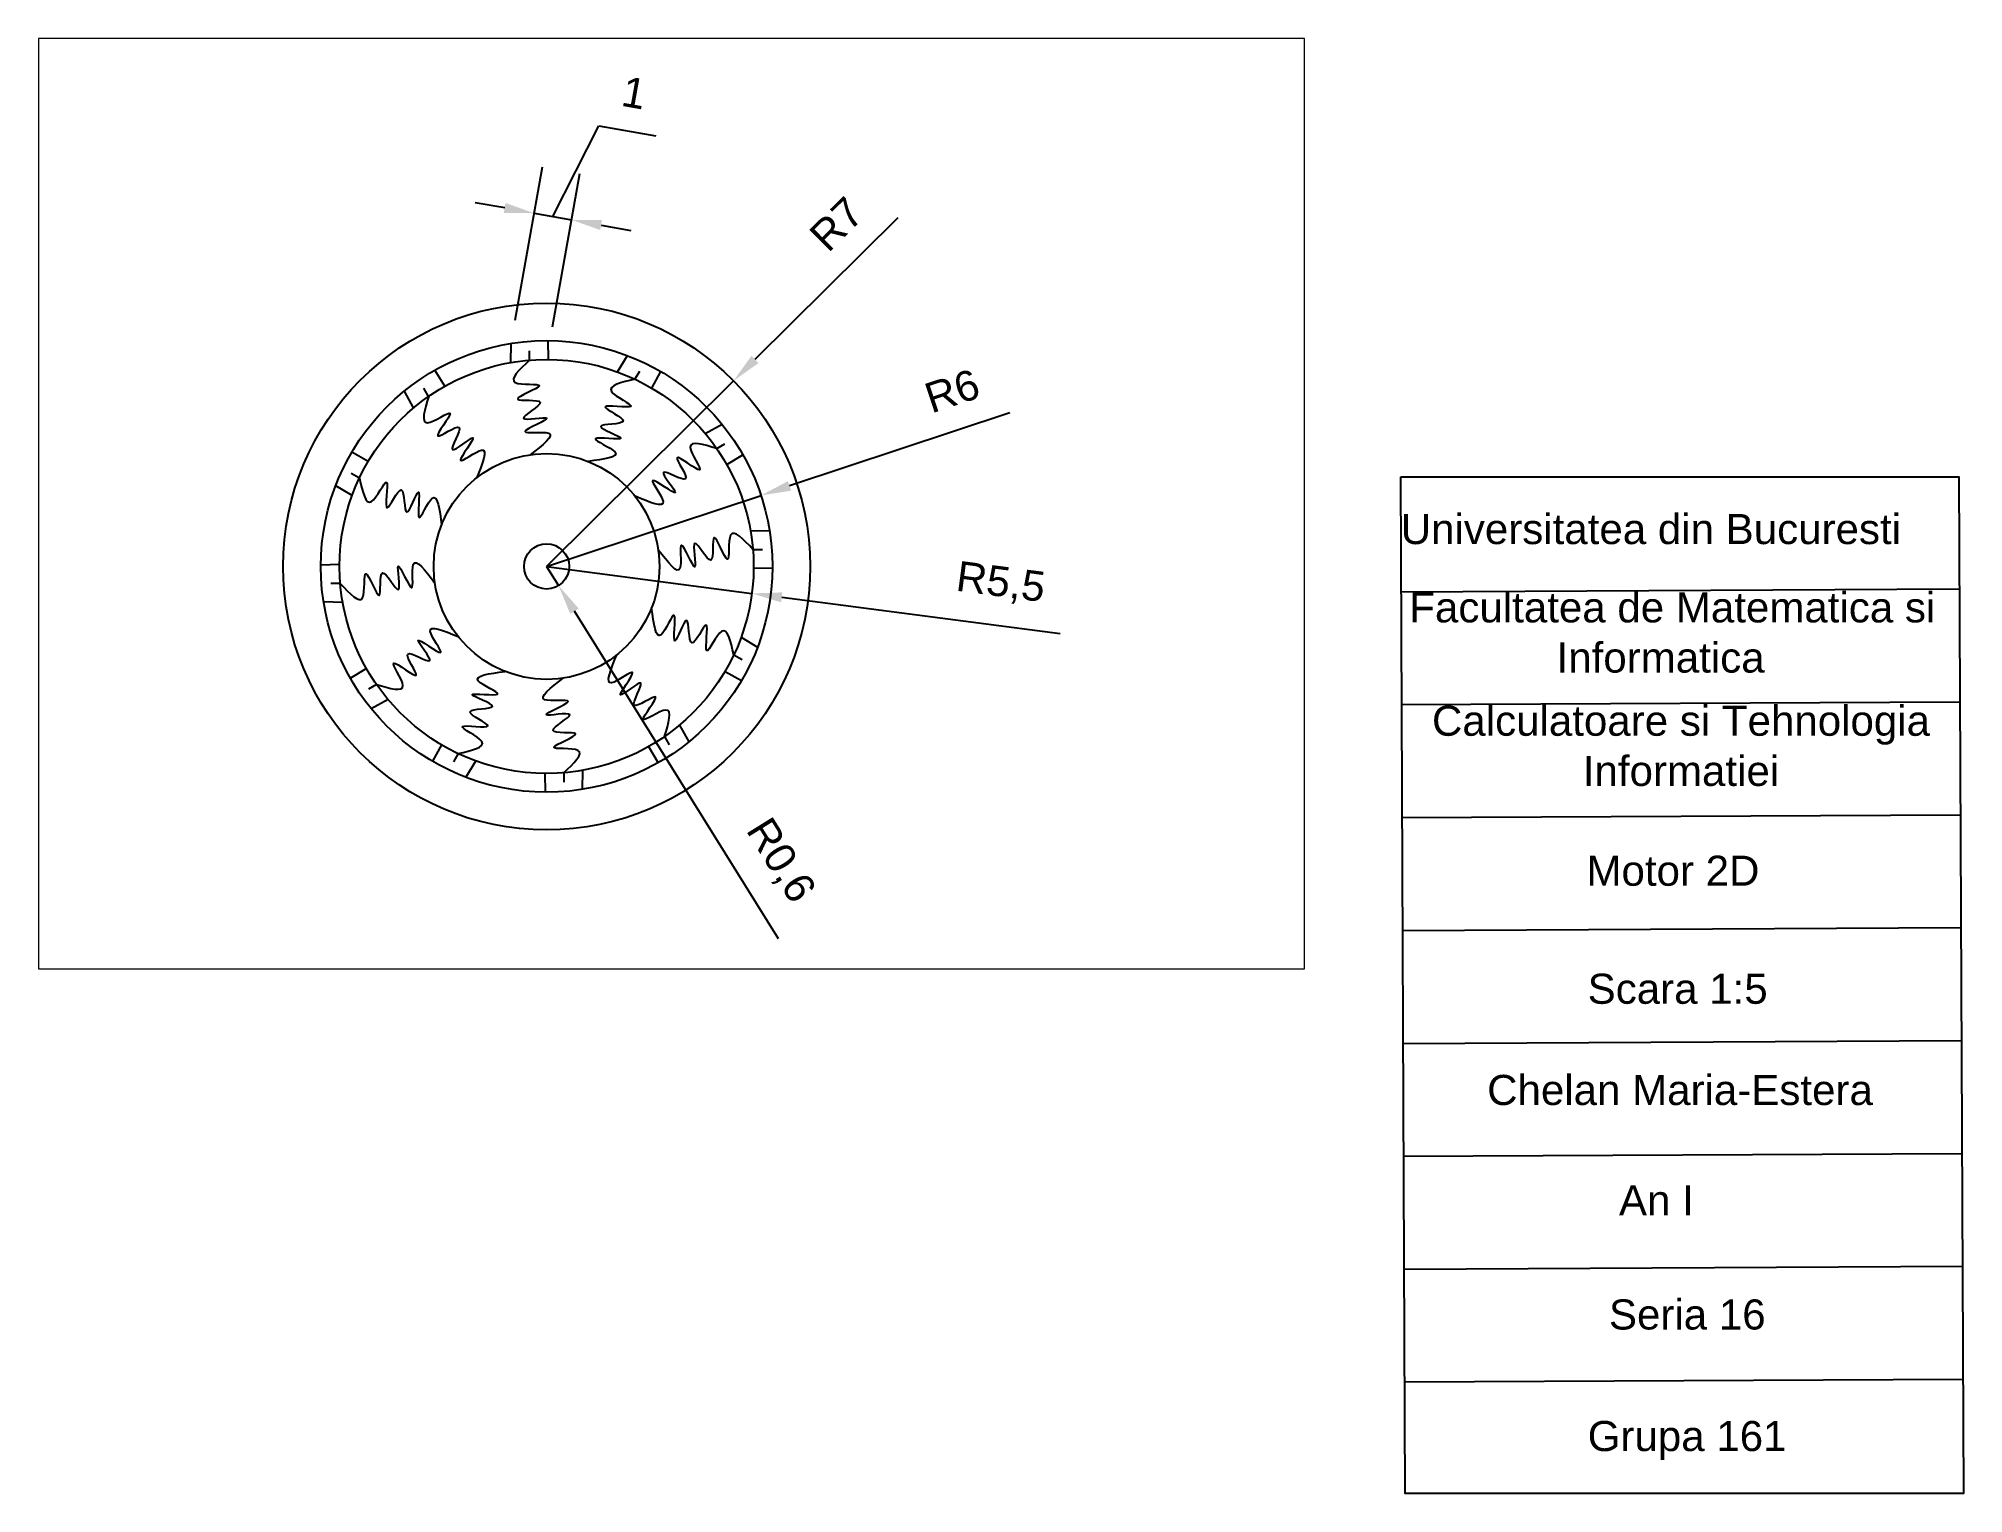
# Paper-space layout 'Layout1' of a CAD drawing. Header units: centimetres. Extents: x 0 to 256, y 1 to 194.
# The model-space entities are those that its viewports show. They can reach past a viewport. Long polylines and large blocks are cut down to what shows.
import ezdxf

# ---------------------------------------------------------------- set-up
doc = ezdxf.new("R2010")
doc.units = ezdxf.units.CM
doc.layers.get('Defpoints').update_dxf_attribs({"color": 173})
for name, color, linetype in [('Cartus Layout', 250, 'Continuous'), ('Cotare', 131, 'Continuous'), ('Motor 2D', 30, 'Continuous')]:
    doc.layers.add(name, color=color, linetype=linetype)
doc.styles.get("Standard").update_dxf_attribs({"font": 'arial.ttf'})
doc.styles.add('style1', font='arial.ttf', dxfattribs={"height": 4})
doc.dimstyles.new('ISO-25', dxfattribs={"dimtxt": 0.8, "dimasz": 0.8, "dimexe": 1.25, "dimexo": 0.625, "dimtad": 1, "dimtxsty": 'Standard', "dimcen": 2.5, "dimadec": 0, "dimazin": 0, "dimtfac": 1, "dimtmove": 1, "dimatfit": 1, "dimfxl": 1, "dimarcsym": 0})

# ---------------------------------------------------------------- blocks, each defined once
blk = doc.blocks.new('*U14')
at = {"layer": 'Motor 2D'}
blk.add_spline([(-0.065, 1.257), (-0.445, 0.665), (0.196, 0.576), (-0.379, 0.223), (0.218, 0.135), (-0.224, -0.285), (0.395, -0.285), (-0.18, -0.638), (0.439, -0.682), (-0.052, -1.257)], degree=3, dxfattribs=at)
blk = doc.blocks.new('*U11')
at = {"layer": 'Motor 2D', "color": 0, "linetype": 'ByBlock', "lineweight": -2, "transparency": 16777216}
blk.add_blockref('*U14', (43.741, 41.343), dxfattribs=at)
for p, rotation in [((41.681, 40.583), 29.99999999999999), ((45.905, 40.972), 329.9999999999999), ((47.594, 39.568), 299.9999999999999), ((40.277, 38.894), 59.99999999999999), ((48.354, 37.507), 269.9999999999999), ((39.905, 36.73), 90), ((47.982, 35.343), 240), ((40.666, 34.67), 120), ((46.578, 33.655), 210), ((42.354, 33.266), 150), ((44.518, 32.894), 180)]:
    blk.add_blockref('*U14', p, dxfattribs=dict(at, rotation=rotation))
blk = doc.blocks.new('*U12')
at = {"layer": 'Motor 2D'}
for p, q in [((-0.501, -0.292), (-0.49, 0.217)), ((-0.001, -0.227), (-0.001, 0.023)), ((0.501, -0.208), (0.491, 0.292))]:
    blk.add_line(p, q, dxfattribs=at)
blk = doc.blocks.new('*U13')
at = {"layer": 'Motor 2D', "color": 0, "linetype": 'ByBlock', "lineweight": -2, "transparency": 16777216}
blk.add_blockref('*U12', (43.676, 42.827), dxfattribs=at)
for p, rotation in [((46.591, 42.289), 329.9999999999999), ((40.883, 41.836), 30), ((48.847, 40.366), 300.0000000000001), ((38.96, 39.58), 60.00000000000003), ((49.838, 37.572), 270.0000000000001), ((38.422, 36.666), 90), ((49.3, 34.657), 239.9999999999999), ((39.413, 33.872), 120), ((47.376, 32.402), 210), ((41.668, 31.949), 150), ((44.583, 31.411), 180)]:
    blk.add_blockref('*U12', p, dxfattribs=dict(at, rotation=rotation))
blk = doc.blocks.new('*D15')
at = {"layer": 'Cotare', "color": 0, "lineweight": -2, "transparency": 16777216}
for p, q in [((31.187, 24.038), (27.393, 20.268)), ((21.859, 14.771), (26.825, 19.704))]:
    blk.add_line(p, q, dxfattribs=at)
at = {"layer": 'Cotare', "color": 0, "transparency": 16777216}
blk.add_solid([(27.299, 20.363), (27.487, 20.174), (26.825, 19.704)], dxfattribs=at)
at = {"layer": 'Defpoints', "color": 0, "transparency": 16777216}
for p in [(26.825, 19.704), (21.859, 14.771)]:
    blk.add_point(p, dxfattribs=at)
at = {"layer": 'Cotare', "color": 0, "transparency": 16777216, "insert": (29.563, 23.87), "char_height": 0.8, "attachment_point": 5, "rotation": 44.8145}
blk.add_mtext('R7', dxfattribs=at)
blk = doc.blocks.new('*D16')
at = {"layer": 'Cotare', "color": 0, "lineweight": -2, "transparency": 16777216}
for p, q in [((34.165, 18.85), (28.314, 16.911)), ((21.859, 14.771), (27.555, 16.659))]:
    blk.add_line(p, q, dxfattribs=at)
at = {"layer": 'Cotare', "color": 0, "transparency": 16777216}
blk.add_solid([(28.272, 17.037), (28.356, 16.784), (27.555, 16.659)], dxfattribs=at)
at = {"layer": 'Defpoints', "color": 0, "transparency": 16777216}
for p in [(27.555, 16.659), (21.859, 14.771)]:
    blk.add_point(p, dxfattribs=at)
at = {"layer": 'Cotare', "color": 0, "transparency": 16777216, "insert": (32.634, 19.432), "char_height": 0.8, "attachment_point": 5, "rotation": 18.3428}
blk.add_mtext('R6', dxfattribs=at)
blk = doc.blocks.new('*D17')
at = {"layer": 'Cotare', "color": 0, "lineweight": -2, "transparency": 16777216}
for p, q in [((21.859, 14.771), (27.313, 14.054)), ((35.499, 12.979), (28.106, 13.95))]:
    blk.add_line(p, q, dxfattribs=at)
at = {"layer": 'Cotare', "color": 0, "transparency": 16777216}
blk.add_solid([(28.123, 14.082), (28.088, 13.818), (27.313, 14.054)], dxfattribs=at)
at = {"layer": 'Defpoints', "color": 0, "transparency": 16777216}
for p in [(21.859, 14.771), (27.313, 14.054)]:
    blk.add_point(p, dxfattribs=at)
at = {"layer": 'Cotare', "color": 0, "transparency": 16777216, "insert": (33.919, 14.3), "char_height": 0.8, "attachment_point": 5, "rotation": 352.5162}
blk.add_mtext('R5,5', dxfattribs=at)
blk = doc.blocks.new('*D18')
at = {"layer": 'Cotare', "color": 0, "lineweight": -2, "transparency": 16777216}
for p, q in [((21.859, 14.771), (22.177, 14.261)), ((28.019, 4.877), (22.599, 13.582))]:
    blk.add_line(p, q, dxfattribs=at)
at = {"layer": 'Cotare', "color": 0, "transparency": 16777216}
blk.add_solid([(22.713, 13.653), (22.486, 13.512), (22.177, 14.261)], dxfattribs=at)
at = {"layer": 'Defpoints', "color": 0, "transparency": 16777216}
for p in [(21.859, 14.771), (22.177, 14.261)]:
    blk.add_point(p, dxfattribs=at)
at = {"layer": 'Cotare', "color": 0, "transparency": 16777216, "insert": (28.04, 6.935), "char_height": 0.8, "attachment_point": 5, "rotation": 301.908}
blk.add_mtext('R0,6', dxfattribs=at)
blk = doc.blocks.new('*D19')
at = {"layer": 'Cotare', "color": 0, "lineweight": -2, "transparency": 16777216}
for p, q in [((22.026, 24.069), (23.245, 26.482)), ((23.245, 26.482), (24.765, 26.211)), ((21.026, 21.311), (21.752, 25.387)), ((22.012, 21.136), (22.738, 25.212)), ((20.745, 24.297), (19.958, 24.437)), ((21.533, 24.157), (22.519, 23.981)), ((21.533, 24.157), (22.519, 23.981)), ((23.306, 23.841), (24.094, 23.701))]:
    blk.add_line(p, q, dxfattribs=at)
at = {"layer": 'Cotare', "color": 0, "transparency": 16777216}
for points in [[(20.769, 24.428), (20.722, 24.166), (21.533, 24.157)], [(23.33, 23.972), (23.283, 23.71), (22.519, 23.981)]]:
    blk.add_solid(points, dxfattribs=at)
at = {"layer": 'Defpoints', "color": 0, "transparency": 16777216}
for p in [(22.519, 23.981), (20.916, 20.696), (21.902, 20.52)]:
    blk.add_point(p, dxfattribs=at)
at = {"layer": 'Cotare', "color": 0, "transparency": 16777216, "insert": (24.185, 27.357), "char_height": 0.8, "attachment_point": 5, "rotation": 349.8984}
blk.add_mtext('1', dxfattribs=at)

msp = doc.modelspace()

# ---------------------------------------------------------------- linework, layer by layer
at = {"layer": 'Motor 2D'}
for radius in [7, 6, 6, 6, 5.5, 3, 0.6]:
    msp.add_circle((21.859, 14.771), radius, dxfattribs=at)

# ---------------------------------------------------------------- block references
for name in ['*U13', '*U11']:
    msp.add_blockref(name, (-22.27, -22.348), dxfattribs=at)

# ---------------------------------------------------------------- dimensions: what is measured, and where the dimension line sits
at = {"layer": 'Cotare'}
dim = msp.add_aligned_dim(p1=(20.916, 20.696), p2=(21.902, 20.52), distance=3.515, dimstyle='ISO-25', dxfattribs=at)
dim.commit()
dim.dimension.update_dxf_attribs({"geometry": '*D19', "text_midpoint": (24.04, 27.383)})
for mpoint, picture, middle in [((26.825, 19.704), '*D15', (30.286, 23.142)), ((27.555, 16.659), '*D16', (32.96, 18.451)), ((27.313, 14.054), '*D17', (33.775, 13.205)), ((22.177, 14.261), '*D18', (27.102, 6.351))]:
    dim = msp.add_radius_dim(center=(21.859, 14.771), mpoint=mpoint, dimstyle='ISO-25', dxfattribs=at)
    dim.commit()
    dim.dimension.update_dxf_attribs({"geometry": picture, "text_midpoint": middle, "dimtype": 164})

psp = doc.layouts.get("Layout1")

# ---------------------------------------------------------------- linework, layer by layer
at = {"layer": 'Cartus Layout'}
for p, q in [((180.96, 120.47), (255.11, 120.85)), ((181.04, 105.47), (255.19, 105.85)), ((181.11, 90.47), (255.26, 90.85)), ((181.19, 75.47), (255.34, 75.85)), ((181.26, 60.47), (255.41, 60.85)), ((181.34, 45.47), (255.49, 45.85)), ((181.42, 30.47), (255.57, 30.85)), ((181.49, 15.48), (255.64, 15.85))]:
    psp.add_line(p, q, dxfattribs=at)
psp.add_lwpolyline([(180.96, 135.73), (255.11, 135.73), (255.72, 0.66), (181.57, 0.66)], close=True, dxfattribs=at)

# ---------------------------------------------------------------- texts
at = {"layer": 'Cartus Layout', "style": 'style1'}
psp.add_text('Universitatea din Bucuresti', height=4, dxfattribs=at).set_placement((180.96, 126.8))
at = {"layer": 'Cartus Layout', "char_height": 4, "style": 'style1'}
for s, width, gutter_width, heights, insert, attachment_point in [('{\\fArial|b0|i0|c238|p34;  Facultatea de Matematica si Informatica}', 74.2245, 48.65, [0], (215.48, 109.67), 8), ('{\\fArial|b0|i0|c238|p34;Calculatoare si Tehnologia Informatiei}', 74.0728, 20, [0], (218.19, 94.61), 8), ('{\\fArial|b0|i0|c238|p34;Motor 2D}', 74.2245, 20, [0], (217.12, 81.35), 8), ('{\\fArial|b0|i0|c238|p34;Scara 1}:5', 74.2245, 20, [0], (217.75, 65.67), 8), ('{\\fArial|b0|i0|c238|p34;Chelan Maria-Estera}', 63.0796, 20, [10.16], (218.06, 52.22), 8), ('{\\fArial|b0|i0|c238|p34;An I}', 18.8429, 20, [0], (214.92, 37.62), 8), ('{\\fArial|b0|i0|c238|p34;Seria 16}', 26.0289, 20, [9], (208.62, 26.45), 1), ('{\\fArial|b0|i0|c238|p34;Grupa 161}', 32.7864, 20, [0], (205.8, 10.3), 1)]:
    psp.add_mtext_dynamic_manual_height_columns(s, width=width, gutter_width=gutter_width, heights=heights, dxfattribs=dict(at, insert=insert, attachment_point=attachment_point))

# ---------------------------------------------------------------- viewports
at = {"layer": 'Cartus Layout'}
psp.add_viewport(center=(84.1, 132.18), size=(168.18, 123.5898), view_center_point=(25.179, 16.441), view_height=24.71796, dxfattribs=at)

doc.saveas('drawing.dxf')
